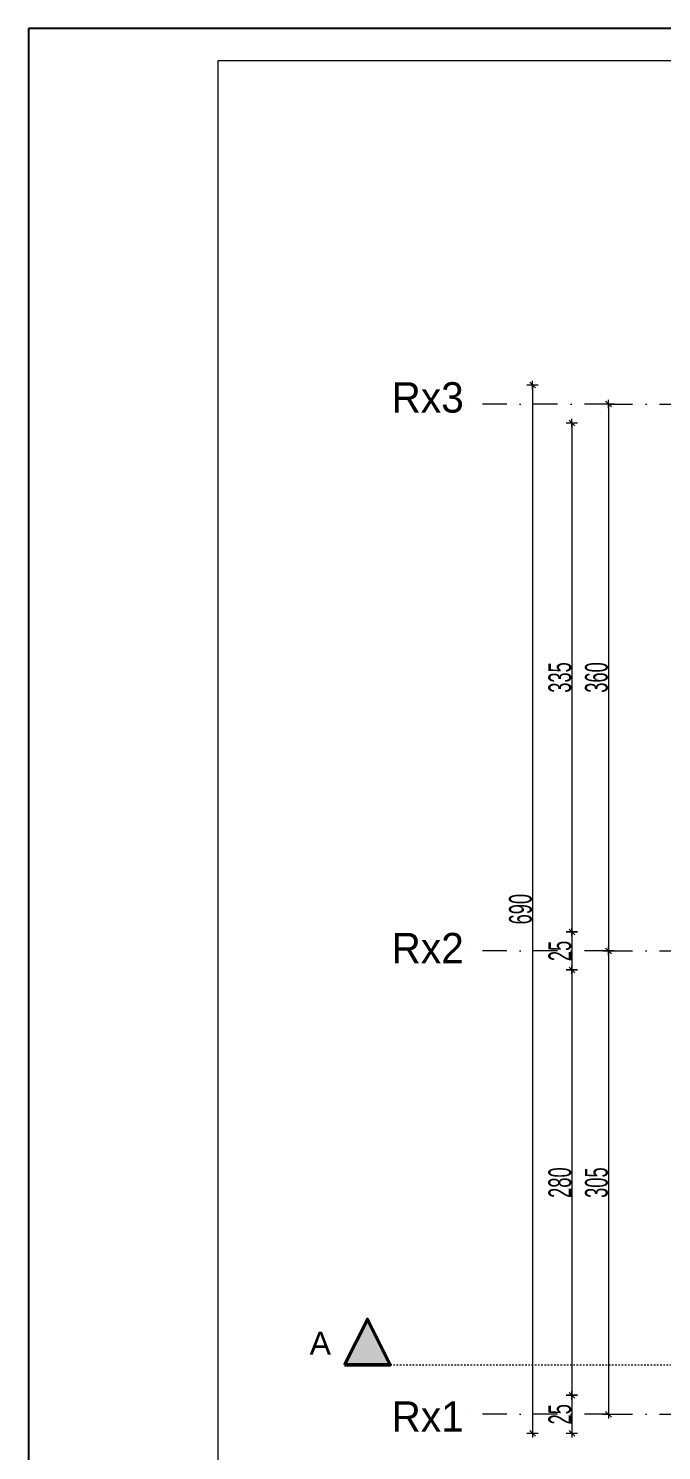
# Model space of a CAD drawing. Extents: x -1929 to 256751, y -18317 to 36108.
# Drawn here: x 80769 to 84938, y -12828 to -3467 of the extents above; entities that cross this region are included whole.
import ezdxf

# ---------------------------------------------------------------- set-up
doc = ezdxf.new("R2010")
doc.units = 0
doc.header["$LTSCALE"] = 5
doc.header["$MEASUREMENT"] = 0
for name, pattern in [('- Двойно прекъснати линии', [1093.611073, 529.166651, -211.666656, 141.111112, -211.666656]), ('- Прекъснати линия', [423.333333, 211.666667, -211.666667]), ('Dot & Dashed', [670.277762, 317.5, -176.388889, 0, -176.388874])]:
    doc.linetypes.add(name, pattern=pattern)
for name, color, linetype in [('4 _ - Фрагмент - Чертежи.2D Elements', 7, 'Continuous'), ('6 _ - Конструктивни оси.Dimensioning', 7, 'Continuous'), ('7 _ - Основни елементи.2D Elements', 7, 'Continuous'), ('Marker - Section', 7, 'Continuous')]:
    doc.layers.add(name, color=color, linetype=linetype)
doc.layers.add('dimenzija', color=7, linetype='Continuous', lineweight=13)
doc.layers.add('OSKI', color=7, linetype='Continuous', lineweight=20, true_color=0x156a84)
doc.styles.add('GENERATED_STYLE_1', font='GOTHIC.TTF')
doc.styles.add('GENERATED_STYLE_3', font='GOTHIC.TTF')
doc.styles.add('PLATEIA', font='CGSAPPS.shx', dxfattribs={"width": 0.6})
doc.dimstyles.new('50', dxfattribs={"dimtxt": 150, "dimasz": 0.5, "dimexe": 0.18, "dimexo": 0.0625, "dimgap": 4, "dimtad": 1, "dimdec": 0, "dimlfac": 0.1, "dimzin": 12, "dimdsep": 46, "dimtxsty": 'PLATEIA', "dimblk": 'A$C321216CB', "dimcen": 0.09, "dimse1": 1, "dimse2": 1, "dimclrd": 256, "dimclrt": 256, "dimadec": 3, "dimazin": 0, "dimtfac": 1, "dimtdec": 0, "dimtix": 1, "dimtmove": 2, "dimatfit": 3, "dimldrblk": 'A$C321216CB', "dimfxl": 1, "dimtolj": 1, "dimtzin": 0, "dimlwd": -1, "dimarcsym": 0})

# ---------------------------------------------------------------- blocks, each defined once
blk = doc.blocks.new('A$C321216CB')
for p, q in [((-54, 0), (54, 0)), ((-38, -38), (38, 38)), ((0, -75), (0, 75))]:
    blk.add_line(p, q)
blk = doc.blocks.new('*D75')
at = {"layer": 'Defpoints', "color": 0, "ltscale": 50, "transparency": 16777216}
for p in [(84348, -5939.3), (84348, -9539.3), (84588.7, -9539.3)]:
    blk.add_point(p, dxfattribs=at)
at = {"layer": 'dimenzija', "ltscale": 50, "transparency": 16777216}
blk.add_line((84588.7, -5939.8), (84588.7, -9538.8), dxfattribs=at)
at = {"layer": 'dimenzija', "ltscale": 50, "transparency": 16777216, "xscale": 0.5, "yscale": 0.5, "zscale": 0.5}
for p, rotation in [((84588.7, -5939.3), 90), ((84588.7, -9539.3), 270)]:
    blk.add_blockref('A$C321216CB', p, dxfattribs=dict(at, rotation=rotation))
at = {"layer": 'dimenzija', "ltscale": 50, "transparency": 16777216, "insert": (84509.7, -7739.3), "char_height": 150, "attachment_point": 5, "rotation": 90, "style": 'PLATEIA'}
blk.add_mtext('\\A1;360', dxfattribs=at)
blk = doc.blocks.new('*D90')
at = {"layer": 'Defpoints', "color": 0, "ltscale": 50, "transparency": 16777216}
for p in [(85073.5, -6064.3), (84348, -9414.3), (85073.5, -9414.3)]:
    blk.add_point(p, dxfattribs=at)
at = {"layer": 'dimenzija', "ltscale": 50, "transparency": 16777216}
blk.add_line((84348, -6064.8), (84348, -9413.8), dxfattribs=at)
at = {"layer": 'dimenzija', "ltscale": 50, "transparency": 16777216, "xscale": 0.5, "yscale": 0.5, "zscale": 0.5}
for p, rotation in [((84348, -6064.3), 90), ((84348, -9414.3), 270)]:
    blk.add_blockref('A$C321216CB', p, dxfattribs=dict(at, rotation=rotation))
at = {"layer": 'dimenzija', "ltscale": 50, "transparency": 16777216, "insert": (84269, -7739.3), "char_height": 150, "attachment_point": 5, "rotation": 90, "style": 'PLATEIA'}
blk.add_mtext('\\A1;335', dxfattribs=at)
blk = doc.blocks.new('*D91')
at = {"layer": 'Defpoints', "color": 0, "ltscale": 50, "transparency": 16777216}
for p in [(85073.5, -9414.3), (84348, -9664.3), (85073.5, -9664.3)]:
    blk.add_point(p, dxfattribs=at)
at = {"layer": 'dimenzija', "ltscale": 50, "transparency": 16777216}
blk.add_line((84348, -9414.8), (84348, -9663.8), dxfattribs=at)
at = {"layer": 'dimenzija', "ltscale": 50, "transparency": 16777216, "xscale": 0.5, "yscale": 0.5, "zscale": 0.5}
for p, rotation in [((84348, -9414.3), 90), ((84348, -9664.3), 270)]:
    blk.add_blockref('A$C321216CB', p, dxfattribs=dict(at, rotation=rotation))
at = {"layer": 'dimenzija', "ltscale": 50, "transparency": 16777216, "insert": (84269, -9539.3), "char_height": 150, "attachment_point": 5, "rotation": 90, "style": 'PLATEIA'}
blk.add_mtext('\\A1;25', dxfattribs=at)
blk = doc.blocks.new('*D92')
at = {"layer": 'Defpoints', "color": 0, "ltscale": 50, "transparency": 16777216}
for p in [(85073.5, -9664.3), (84348, -12464.3), (85073.5, -12464.3)]:
    blk.add_point(p, dxfattribs=at)
at = {"layer": 'dimenzija', "ltscale": 50, "transparency": 16777216}
blk.add_line((84348, -9664.8), (84348, -12463.8), dxfattribs=at)
at = {"layer": 'dimenzija', "ltscale": 50, "transparency": 16777216, "xscale": 0.5, "yscale": 0.5, "zscale": 0.5}
for p, rotation in [((84348, -9664.3), 90), ((84348, -12464.3), 270)]:
    blk.add_blockref('A$C321216CB', p, dxfattribs=dict(at, rotation=rotation))
at = {"layer": 'dimenzija', "ltscale": 50, "transparency": 16777216, "insert": (84269, -11064.3), "char_height": 150, "attachment_point": 5, "rotation": 90, "style": 'PLATEIA'}
blk.add_mtext('\\A1;280', dxfattribs=at)
blk = doc.blocks.new('*D93')
at = {"layer": 'Defpoints', "color": 0, "ltscale": 50, "transparency": 16777216}
for p in [(85073.5, -12464.3), (84348, -12714.3), (85073.5, -12714.3)]:
    blk.add_point(p, dxfattribs=at)
at = {"layer": 'dimenzija', "ltscale": 50, "transparency": 16777216}
blk.add_line((84348, -12464.8), (84348, -12713.8), dxfattribs=at)
at = {"layer": 'dimenzija', "ltscale": 50, "transparency": 16777216, "xscale": 0.5, "yscale": 0.5, "zscale": 0.5}
for p, rotation in [((84348, -12464.3), 90), ((84348, -12714.3), 270)]:
    blk.add_blockref('A$C321216CB', p, dxfattribs=dict(at, rotation=rotation))
at = {"layer": 'dimenzija', "ltscale": 50, "transparency": 16777216, "insert": (84269, -12589.3), "char_height": 150, "attachment_point": 5, "rotation": 90, "style": 'PLATEIA'}
blk.add_mtext('\\A1;25', dxfattribs=at)
blk = doc.blocks.new('*D74')
at = {"layer": 'Defpoints', "color": 0, "ltscale": 50, "transparency": 16777216}
for p in [(85073.5, -5814.3), (84088.7, -12714.3), (85073.5, -12714.3)]:
    blk.add_point(p, dxfattribs=at)
at = {"layer": 'dimenzija', "ltscale": 50, "transparency": 16777216}
blk.add_line((84088.7, -5814.8), (84088.7, -12713.8), dxfattribs=at)
at = {"layer": 'dimenzija', "ltscale": 50, "transparency": 16777216, "xscale": 0.5, "yscale": 0.5, "zscale": 0.5}
for p, rotation in [((84088.7, -5814.3), 90), ((84088.7, -12714.3), 270)]:
    blk.add_blockref('A$C321216CB', p, dxfattribs=dict(at, rotation=rotation))
at = {"layer": 'dimenzija', "ltscale": 50, "transparency": 16777216, "insert": (84009.7, -9264.3), "char_height": 150, "attachment_point": 5, "rotation": 90, "style": 'PLATEIA'}
blk.add_mtext('\\A1;690', dxfattribs=at)
blk = doc.blocks.new('*D76')
at = {"layer": 'Defpoints', "color": 0, "ltscale": 50, "transparency": 16777216}
for p in [(84348, -9539.3), (84588.7, -12589.3), (84826.7, -12589.3)]:
    blk.add_point(p, dxfattribs=at)
at = {"layer": 'dimenzija', "ltscale": 50, "transparency": 16777216}
blk.add_line((84588.7, -9539.8), (84588.7, -12588.8), dxfattribs=at)
at = {"layer": 'dimenzija', "ltscale": 50, "transparency": 16777216, "xscale": 0.5, "yscale": 0.5, "zscale": 0.5}
for p, rotation in [((84588.7, -9539.3), 90), ((84588.7, -12589.3), 270)]:
    blk.add_blockref('A$C321216CB', p, dxfattribs=dict(at, rotation=rotation))
at = {"layer": 'dimenzija', "ltscale": 50, "transparency": 16777216, "insert": (84509.7, -11064.3), "char_height": 150, "attachment_point": 5, "rotation": 90, "style": 'PLATEIA'}
blk.add_mtext('\\A1;305', dxfattribs=at)

msp = doc.modelspace()

# ---------------------------------------------------------------- hatches: boundary and pattern name
at = {"layer": 'Marker - Section', "linetype": 'Continuous', "lineweight": 50}
msp.add_hatch(color=256, dxfattribs=at).paths.add_polyline_path([(82850.9, -12264.3), (83150.9, -12264.3), (83000.9, -11964.3)])

# ---------------------------------------------------------------- linework, layer by layer
at = {"layer": '4 _ - Фрагмент - Чертежи.2D Elements', "linetype": 'Continuous', "lineweight": 25, "ltscale": 0.01}
for points in [[(101769.2, -3467.1), (80769.2, -3467.1)], [(80769.2, -3467.1), (80769.2, -18317.1)]]:
    msp.add_lwpolyline(points, dxfattribs=at)
at = {"layer": '6 _ - Конструктивни оси.Dimensioning', "linetype": '- Двойно прекъснати линии', "lineweight": 13, "ltscale": 0.01}
for p in [(84588.7, -5939.3), (84588.7, -5939.3), (84588.7, -9539.3), (84588.7, -9539.3), (84588.7, -12589.3), (84588.7, -12589.3)]:
    msp.add_point(p, dxfattribs=at)
at = {"layer": '7 _ - Основни елементи.2D Elements', "linetype": 'Continuous', "lineweight": 20, "ltscale": 0.2, "flags": 128}
msp.add_lwpolyline([(82019.2, -3679), (101516.5, -3679), (101516.5, -18101.5), (82019.2, -18101.5)], close=True, dxfattribs=at)
at = {"layer": 'Marker - Section', "linetype": '- Прекъснати линия', "lineweight": 20, "ltscale": 0.01}
msp.add_line((83150.9, -12264.3), (100474.4, -12264.3), dxfattribs=at)
at = {"layer": 'Marker - Section', "linetype": 'Continuous', "lineweight": 50, "ltscale": 0.01, "flags": 128}
msp.add_lwpolyline([(82850.9, -12264.3), (83150.9, -12264.3), (83000.9, -11964.3)], close=True, dxfattribs=at)
at = {"layer": 'OSKI', "linetype": 'Dot & Dashed', "ltscale": 0.1}
for p, q in [((84588.7, -5939.3), (83588.7, -5939.3)), ((84588.7, -5939.3), (99274.2, -5939.3)), ((84588.7, -9539.3), (83588.7, -9539.3)), ((84588.7, -9539.3), (99274.2, -9539.3)), ((84588.7, -12589.3), (83588.7, -12589.3)), ((84588.7, -12589.3), (99274.2, -12589.3))]:
    msp.add_line(p, q, dxfattribs=at)

# ---------------------------------------------------------------- texts
at = {"layer": 'Marker - Section', "linetype": 'Continuous', "lineweight": 50, "insert": (82760.9, -12195.7), "char_height": 150, "attachment_point": 9, "style": 'GENERATED_STYLE_3'}
msp.add_mtext('\\A1;{\\pqr;\\pt0;\\fArial|b0|i0|c0|p34;А}', dxfattribs=at)
at = {"layer": 'OSKI', "linetype": 'Dot & Dashed', "ltscale": 0.1, "char_height": 200, "attachment_point": 7, "style": 'GENERATED_STYLE_1'}
for s, insert in [('{\\fCentury Gothic|b0|i0|c204|p34;Rx}3', (83160.1, -5998.6)), ('{\\fCentury Gothic|b0|i0|c204|p34;Rx}2', (83160.1, -9620.7))]:
    msp.add_mtext(s, dxfattribs=dict(at, insert=insert))
at = {"layer": 'OSKI', "linetype": 'ByBlock', "insert": (83160.1, -12704.1), "char_height": 200, "attachment_point": 7, "style": 'GENERATED_STYLE_1'}
msp.add_mtext('{\\fCentury Gothic|b0|i0|c204|p34;Rx}1', dxfattribs=at)

# ---------------------------------------------------------------- dimensions: what is measured, and where the dimension line sits
at = {"layer": 'dimenzija', "ltscale": 50}
for base, p1, p2, picture, middle in [((84088.7, -12714.3), (85073.5, -5814.3), (85073.5, -12714.3), '*D74', (84009.7, -9264.3)), ((84588.7, -9539.3), (84348, -5939.3), (84348, -9539.3), '*D75', (84509.7, -7739.3)), ((84348, -9414.3), (85073.5, -6064.3), (85073.5, -9414.3), '*D90', (84269, -7739.3)), ((84348, -9664.3), (85073.5, -9414.3), (85073.5, -9664.3), '*D91', (84269, -9539.3)), ((84588.7, -12589.3), (84348, -9539.3), (84826.7, -12589.3), '*D76', (84509.7, -11064.3)), ((84348, -12464.3), (85073.5, -9664.3), (85073.5, -12464.3), '*D92', (84269, -11064.3)), ((84348, -12714.3), (85073.5, -12464.3), (85073.5, -12714.3), '*D93', (84269, -12589.3))]:
    dim = msp.add_linear_dim(base=base, p1=p1, p2=p2, angle=90, dimstyle='50', dxfattribs=at)
    dim.commit()
    dim.dimension.update_dxf_attribs({"geometry": picture, "text_midpoint": middle})

doc.saveas('drawing.dxf')
